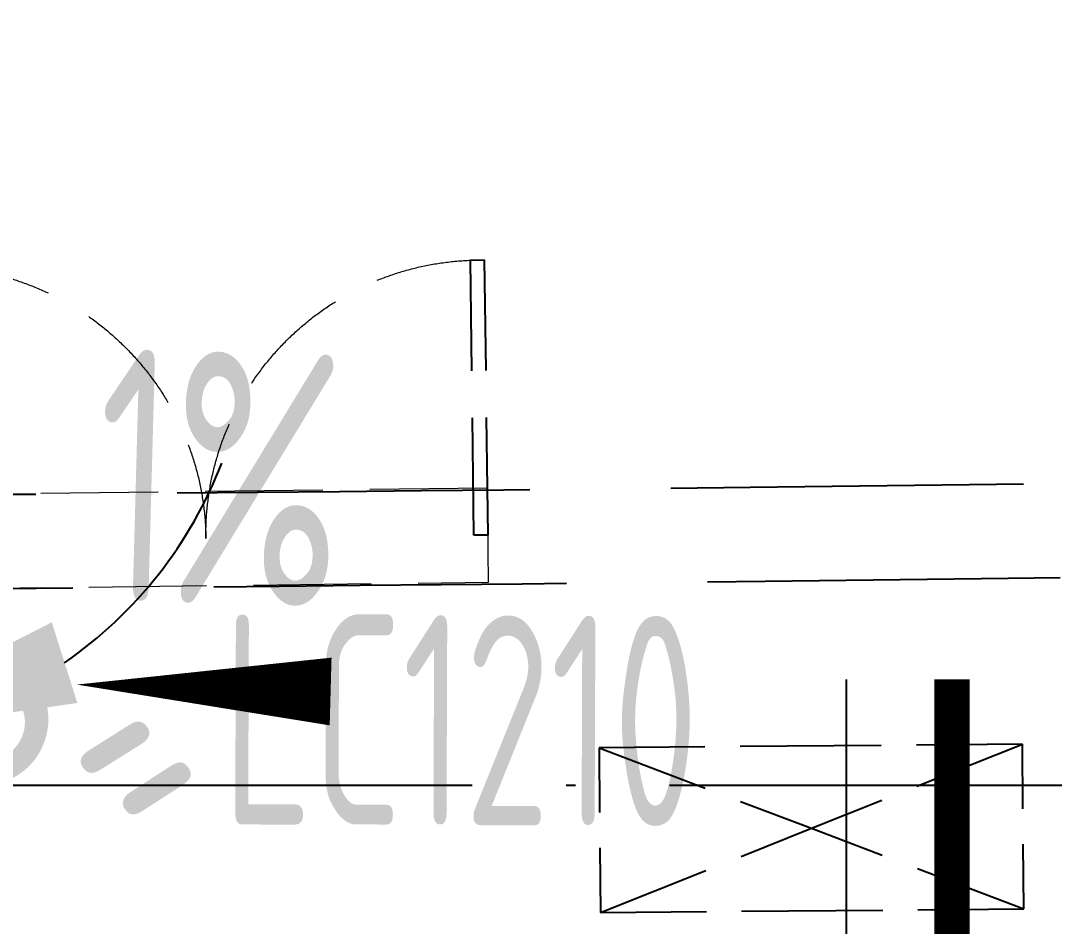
# Model space of a CAD drawing. Header units: inches. Extents: x 0 to 1813292486, y 0 to 3473589894.
# Drawn here: x 600603564 to 600605762, y 3473200918 to 3473202843 of the extents above; entities that cross this region are included whole.
import ezdxf

# ---------------------------------------------------------------- set-up
doc = ezdxf.new("R2010")
doc.units = ezdxf.units.IN
doc.header["$LTSCALE"] = 1000
doc.header["$MEASUREMENT"] = 0
doc.linetypes.add('AX-MALL-GIRD-200$0$DOTE', pattern=[2.42, 2, -0.2, 0.02, -0.2])
doc.linetypes.add('AX-MALL-WALL-P02-QT$0$DASH', pattern=[0.35, 0.25, -0.1])
for name, color, linetype in [('A-Anno-Note', 241, 'Continuous'), ('AX-MALL-DIM-P02$0$A-Anno-Dims', 3, 'Continuous'), ('AX-MALL-DIM-P02$0$A-Anno-Note', 241, 'Continuous'), ('AX-MALL-DIM-P02$0$A-Detl-Thin', 131, 'Continuous'), ('AX-MALL-DIM-SY-P02$0$DIM_IDEN', 3, 'Continuous'), ('AX-MALL-GIRD-200$0$A-Grid', 222, 'AX-MALL-GIRD-200$0$DOTE'), ('AX-MALL-P02-200$0$A-Anno-Note', 241, 'Continuous'), ('AX-MALL-WALL-P02$0$A-Anno-Note', 241, 'Continuous'), ('AX-MALL-WALL-P02-QT$0$A-Detl-Patt', 8, 'Continuous'), ('AX-MALL-WALL-P02-QT$0$A-Detl-Thin', 131, 'Continuous'), ('AX-MALL-WALL-P02-QT$0$A-Fixt', 81, 'Continuous'), ('AX-MALL-WALL-P02-QT$0$A-Wind', 4, 'Continuous'), ('AX-MALL-WORD-P02$0$A-Wind-Iden', 11, 'Continuous'), ('AX-MALL-ZTKD-P02$0$A-Anno-Note', 241, 'Continuous')]:
    doc.layers.add(name, color=color, linetype=linetype)
doc.layers.add('AX-MALL-WALL-P02-QT$0$M-AUX-TO-ARCH', color=1, linetype='Continuous', plot=False)
doc.styles.add('AX-MALL-DIM-P02$0$_TCH_DIM', font='gbenor.shx')
doc.styles.add('AX-MALL-DIM-P02$0$_TCH_DIM_T3', font='gbenor.shx')
doc.styles.add('AX-MALL-WORD-P02$0$_TCH_WINDOW', font='gbenor.shx', dxfattribs={"bigfont": 'gbcbig.shx'})
doc.dimstyles.new('AX-MALL-DIM-P02$0$_TCH_ARROW&&180', dxfattribs={"dimtxt": 535.5, "dimasz": 540, "dimexe": 450, "dimexo": 450, "dimgap": 137.25, "dimtad": 1, "dimdec": 0, "dimzin": 0, "dimdsep": 46, "dimtxsty": 'AX-MALL-DIM-P02$0$_TCH_DIM_T3', "dimcen": 0.09, "dimclrt": 7, "dimaunit": 1, "dimadec": 3, "dimazin": 2, "dimtfac": 1, "dimtdec": 0, "dimtix": 1, "dimtmove": 2, "dimatfit": 3, "dimfxl": 500, "dimtolj": 1, "dimtzin": 0, "dimarcsym": 0})

# ---------------------------------------------------------------- blocks, each defined once
blk = doc.blocks.new('AX-MALL-WORD-P02')
at = {"layer": 'AX-MALL-WORD-P02$0$A-Wind-Iden', "style": 'AX-MALL-WORD-P02$0$_TCH_WINDOW', "width": 0.7}
blk.add_text('LC1210', height=446.25, rotation=339.366, dxfattribs=at).set_placement((600401913.4, 3473053219.4))
blk = doc.blocks.new('AX-MALL-GIRD-200')
at = {"layer": 'AX-MALL-GIRD-200$0$A-Grid'}
blk.add_line((600214611.2, 3473123083.7), (600572507.2, 3472989756.9), dxfattribs=at)
blk = doc.blocks.new('AX-MALL-WALL-P02-QT$0$tj')
at = {"layer": 'AX-MALL-WALL-P02-QT$0$A-Detl-Patt'}
h = blk.add_hatch(dxfattribs=at)
h.set_pattern_fill('STEEL', color=256, scale=100, angle=50.4318)
h.set_pattern_definition([(75, (-14278.2, 156289.83), (-153.340725, 41.08752), []), (75, (-14317.88, 156358.57), (-153.340725, 41.08752), [])])
edge = h.paths.add_edge_path()
edge.add_line((88101.3, 47666.6), (87883.9, 47459.8))
edge.add_line((87883.9, 47459.8), (91571.5, 43584.6))
edge.add_arc((262949.4, 558937.7), 543101.4, 251.605736, 260.028867)
edge.add_arc((172180.8, -2862.1), 27100, 64.71287, 96.9316, ccw=False)
edge.add_arc((262949, 558936.3), 543100, 261.615511, 271.725148)
edge.add_line((279299, 16082.5), (279299, 16382.7))
edge.add_arc((262949, 558936.3), 542800, 261.620204, 271.726101, ccw=False)
edge.add_arc((172180.8, -2862.1), 27400, 64.80632, 96.83816)
edge.add_arc((262949.4, 558937.7), 542801.4, 251.613639, 260.024173, ccw=False)
edge.add_line((91737.3, 43845.7), (88101.3, 47666.6))
blk.add_lwpolyline([(88103, 47737.3), (87813.2, 47461.6), (91543.9, 43541.1, 0.036779), (168908.9, 23989.2, -0.141654), (183742.1, 21592.7, 0.044166), (279349, 16034), (279349, 16434.2, -0.044144), (183859, 21979.8, 0.140545), (168919.8, 24393.5, -0.036705), (91764.9, 43889.2), (88103, 47737.3)], format="xyb", dxfattribs=at)
blk.add_lwpolyline([(88101.3, 47666.6), (87883.9, 47459.8), (91571.5, 43584.6, 0.036769), (168910.3, 24039.8, -0.141514), (183756.7, 21641.1, 0.04414), (279299, 16082.5), (279299, 16382.7, -0.044124), (183844.5, 21931.4, 0.140683), (168918.5, 24342.9, -0.036714), (91737.3, 43845.7)], format="xyb", close=True, dxfattribs=at)
blk = doc.blocks.new('AX-MALL-WALL-P02-QT$0$1')
at = {"layer": 'AX-MALL-WALL-P02-QT$0$A-Detl-Patt', "linetype": 'AX-MALL-WALL-P02-QT$0$DASH', "extrusion": (0, 0, -1)}
for p, q in [((108521.7, -109072.2), (108772.2, -108543.5)), ((108799.3, -108556.4), (108772.2, -108543.5)), ((108548.8, -109085), (108799.3, -108556.4)), ((109579.1, -109573.1), (109829.5, -109044.4)), ((109606.2, -109585.9), (109856.6, -109057.2)), ((109829.5, -109044.4), (109856.6, -109057.2)), ((108521.7, -109072.2), (108548.8, -109085)), ((109606.2, -109585.9), (109579.1, -109573.1))]:
    blk.add_line(p, q, dxfattribs=at)
at = {"layer": 'AX-MALL-WALL-P02-QT$0$A-Detl-Patt', "linetype": 'AX-MALL-WALL-P02-QT$0$DASH', "lineweight": 13, "extrusion": (0, 0, -1)}
blk.add_lwpolyline([(-108799.2, -108556.5, 0.406722), (-109064, -109329.1, 0.406722), (-109829.4, -109044.6)], format="xyb", dxfattribs=at)
at = {"layer": 'AX-MALL-WALL-P02-QT$0$A-Detl-Patt', "linetype": 'AX-MALL-WALL-P02-QT$0$DASH', "lineweight": 13}
blk.add_lwpolyline([(108478.9, -109162.6), (109563.4, -109676.3), (109649, -109495.5), (108564.5, -108981.8)], close=True, dxfattribs=at)
blk = doc.blocks.new('AX-MALL-WALL-P02-QT$0$JB-AC(O)-Hide')
for p, q in [((-225, 175), (-450, 175)), ((-450, 175), (-450, 37.5)), ((-450, 175), (-225, 87.5)), ((150, 175), (-150, 175)), ((450, 175), (225, 175)), ((225, 87.5), (450, 175)), ((450, 37.5), (450, 175)), ((-150, 58.3), (0, 0)), ((0, 0), (150, 58.3)), ((-150, -58.3), (0, 0)), ((0, 0), (150, -58.3)), ((-450, -37.5), (-450, -175)), ((450, -175), (450, -37.5)), ((-450, -175), (-225, -87.5)), ((225, -87.5), (450, -175)), ((-450, -175), (-225, -175)), ((-150, -175), (150, -175)), ((225, -175), (450, -175))]:
    blk.add_line(p, q)
blk = doc.blocks.new('AX-MALL-WALL-P02-QT')
at = {"layer": 'AX-MALL-WALL-P02-QT$0$A-Detl-Thin', "linetype": 'AX-MALL-WALL-P02-QT$0$DASH', "ltscale": 3}
for points in [[(600400097.3, 3473054632.3, 0.002593), (600405354.7, 3473052734.7)], [(600400100.9, 3473054417.9, 0.002556), (600405284.8, 3473052547.2, 0.002556)]]:
    blk.add_lwpolyline(points, format="xyb", dxfattribs=at)
at = {"layer": 'AX-MALL-WALL-P02-QT$0$A-Detl-Thin', "rotation": 339.5681613091762}
blk.add_blockref('AX-MALL-WALL-P02-QT$0$tj', (600144118.7, 3473128496.3), dxfattribs=at)
at = {"layer": 'AX-MALL-WALL-P02-QT$0$A-Fixt', "rotation": 340.0609632634275}
blk.add_blockref('AX-MALL-WALL-P02-QT$0$JB-AC(O)-Hide', (600403085.4, 3473052773.8), dxfattribs=at)
at = {"layer": 'AX-MALL-WALL-P02-QT$0$A-Wind'}
blk.add_blockref('AX-MALL-GIRD-200', (0, 0), dxfattribs=at)
at = {"layer": 'AX-MALL-WALL-P02-QT$0$M-AUX-TO-ARCH', "rotation": 5.614965536009978}
blk.add_blockref('AX-MALL-WALL-P02-QT$0$1', (600282856.1, 3473151933.9), dxfattribs=at)
blk = doc.blocks.new('AX-MALL-WALL-P02')
at = {"layer": 'AX-MALL-WALL-P02$0$A-Anno-Note'}
blk.add_blockref('AX-MALL-WORD-P02', (0, 0), dxfattribs=at)
blk.add_blockref('AX-MALL-WALL-P02-QT', (0, 0), dxfattribs=at)
blk = doc.blocks.new('AX-MALL-ZTKD-P02')
at = {"layer": 'AX-MALL-ZTKD-P02$0$A-Anno-Note'}
blk.add_blockref('AX-MALL-GIRD-200', (0, 0), dxfattribs=at)
blk = doc.blocks.new('AX-MALL-DIM-SY-P02')
at = {"layer": 'AX-MALL-DIM-SY-P02$0$DIM_IDEN'}
blk.add_line((600403265, 3473053044.8), (600400891.5, 3473046673.4), dxfattribs=at)
at = {"layer": 'AX-MALL-DIM-SY-P02$0$DIM_IDEN', "const_width": 75}
blk.add_lwpolyline([(600403475.9, 3473052966.3), (600403214.1, 3473052263.4)], dxfattribs=at)
blk = doc.blocks.new('*D1062')
at = {"layer": 'AX-MALL-DIM-P02$0$A-Anno-Dims', "color": 0, "lineweight": -2, "transparency": 16777216}
for p, q in [((600400280.8, 3473054999.7), (600400213.3, 3473055024.9)), ((600401051.6, 3473053330.3), (600401027, 3473053262.5))]:
    blk.add_line(p, q, dxfattribs=at)
for start, end in [(91.1076, 125.3379), (159.5682, 249.9992), (284.2295, 318.4597)]:
    blk.add_arc((600401494.7, 3473054547.5), 917.5, start, end, dxfattribs=at)
at = {"layer": 'AX-MALL-DIM-P02$0$A-Anno-Dims', "color": 0, "transparency": 16777216}
for points in [[(600401035.4, 3473055241.1), (600400892.7, 3473055350.8), (600400634.9, 3473054867.8)], [(600401715.7, 3473053568.3), (600401724.7, 3473053748.1), (600401180.9, 3473053685.4)]]:
    blk.add_solid(points, dxfattribs=at)
at = {"layer": 'AX-MALL-DIM-P02$0$A-Anno-Dims', "color": 7, "transparency": 16777216, "insert": (600401029.4, 3473054332.7), "char_height": 535.5, "attachment_point": 5, "rotation": 294.7837, "style": 'AX-MALL-DIM-P02$0$_TCH_DIM_T3'}
blk.add_mtext('\\A1;90°25\'52"', dxfattribs=at)
blk = doc.blocks.new('AX-MALL-DIM-P02')
at = {"layer": 'AX-MALL-DIM-P02$0$A-Anno-Dims'}
blk.add_lwpolyline([(600402352.2, 3473053353.5, 0, 0, 0), (600401728.2, 3473053605.5, 0, 144, 0), (600402228.9, 3473053403.3, 0, 0, 0)], format="xyseb", dxfattribs=at)
blk.add_blockref('AX-MALL-DIM-SY-P02', (0, 0), dxfattribs=at)
at = {"layer": 'AX-MALL-DIM-P02$0$A-Detl-Thin'}
blk.add_blockref('AX-MALL-ZTKD-P02', (0, 0), dxfattribs=at)
at = {"layer": 'AX-MALL-DIM-P02$0$A-Anno-Note', "style": 'AX-MALL-DIM-P02$0$_TCH_DIM', "width": 0.7}
blk.add_text('1%', height=535.5, rotation=338.0093, dxfattribs=at).set_placement((600401826.3, 3473053760.2))
at = {"layer": 'AX-MALL-DIM-P02$0$A-Anno-Dims'}
dim = blk.add_angular_dim_3p(base=(600400590.3782, 3473054392.7385), center=(600401494.683, 3473054547.5063), p1=(600400702.5151, 3473054842.612), p2=(600401205.5445, 3473053753.1409), dimstyle='AX-MALL-DIM-P02$0$_TCH_ARROW&&180', override={"dimgap": 0}, dxfattribs=at)
dim.commit()
dim.dimension.update_dxf_attribs({"geometry": '*D1062', "text_midpoint": (600401029.4283, 3473054332.6894), "dimtype": 133, "text_rotation": 294.7837})
blk = doc.blocks.new('AX-MALL-P02-200')
at = {"layer": 'AX-MALL-P02-200$0$A-Anno-Note'}
blk.add_blockref('AX-MALL-WALL-P02', (0, 0), dxfattribs=at)
blk.add_blockref('AX-MALL-DIM-P02', (0, 0), dxfattribs=at)

msp = doc.modelspace()

# ---------------------------------------------------------------- block references
at = {"layer": 'A-Anno-Note', "rotation": 20.43183869077545}
msp.add_blockref('AX-MALL-P02-200', (1250392458.5, 9048125.7), dxfattribs=at)

doc.saveas('drawing.dxf')
